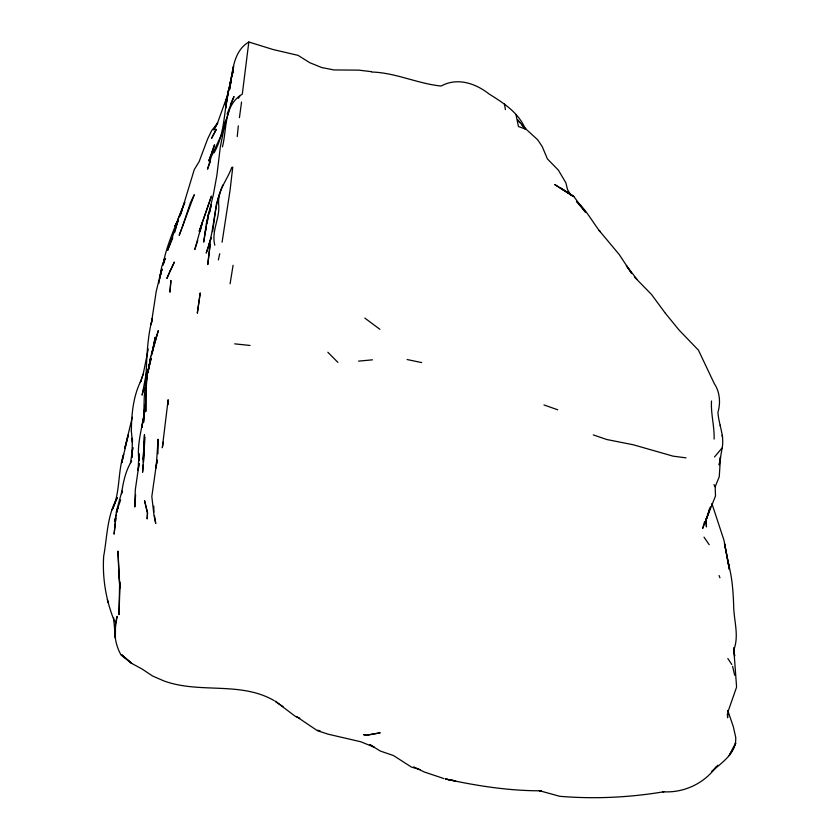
<?xml version="1.0" encoding="UTF-8"?>
<svg xmlns="http://www.w3.org/2000/svg" width="840" height="840" viewBox="0 0 840 840"><rect width="100%" height="100%" fill="white"/><g stroke="black" fill="none" stroke-linecap="round" stroke-linejoin="round"><path stroke-width="1.26" d="M168.137 404.586L168.147 399.714L162.309 447.772L163.338 441.935M145.404 390.621C146.79 366.524 146.15 341.911 152.334 318.455L151.168 324.618L156.261 291.207L161.826 268.642M371.354 71.663L358.817 70.14L333.974 69.941L321.783 67.557L309.803 62.716L298.084 55.367L273.252 49.581L248.829 42L242.298 94.143C223.577 105.336 227.094 128.594 222.453 146.832M665.353 313.246L679.098 330.099L698.428 350.154L714.304 383.639C719.87 391.881 720.751 402.864 717.948 412.262C718.557 424.116 724.574 435.656 722.169 447.815L714.536 456.96M157.952 453.757L158.099 439.205L156.125 467.995L156.965 460.236L151.82 496.556L154.014 515.55L155.726 523.383L154.497 515.897M145.435 390.737L145.74 384.941M131.838 457.622L132.29 450.366M131.87 457.338L132.321 450.041M144.344 412.713L144.931 404.387M144.071 416.315L143.609 422.31L144.249 397.215L145.877 379.943L150.801 358.554M145.005 437.115L142.601 472.248L143.22 464.793M146.087 380.016L146.538 374.808M144.931 408.408L144.417 413.207M231.756 167.359C227.483 179.739 217.529 190.208 218.642 204.152C220.206 218.148 211.092 231.063 214.82 245.154M237.248 136.595L238.308 125.843M135.608 494.592L134.799 507.014L135.292 489.919L139.104 463.47L138.085 470.516L138.968 453.579L139.01 460.866C136.143 441.609 144.239 423.507 144.89 404.492M144.091 415.527L142.517 424.032M144.354 412.955L144.89 407.81M212.657 231.599L216.405 204.078L219.534 194.177M141.992 427.613L142.254 425.219M241.553 102.029L239.442 117.674M157.143 462.777L157.447 460.226M144.123 415.653L141.655 427.266M232.764 167.044L230.066 190.281L222.075 242.203M144.134 415.779L143.325 420.105M144.606 412.304L144.91 409.994M229.561 89.376C232.669 72.859 232.491 51.681 248.829 42M130.473 463.207L132.836 447.5L132.048 454.251L132.374 438.207L132.5 441.693M146.496 372.236L142.118 395.136L144.008 387.87M150.717 356.654L149.132 366.093L150.717 356.654L158.267 330.656L153.626 347.582M230.087 283.826L233.079 265.283M206.252 226.727L203.69 242.13L206.441 222.915L213.423 194.428L216.909 175.151L220.248 147.43L225.446 121.107M230.906 82.677L231.326 80.147M232.575 72.534L233.625 66.192L229.656 85.47L233.216 70.707M229.603 89.492L230.864 82.152C223.241 105.336 226.485 131.208 214.064 152.806M158.823 283.437L161.71 266.637L165.186 258.541L163.684 263.54M151.505 355.352L155.295 337.113L151.809 353.987M722.117 448.214L719.198 464.919L720.531 456.929L719.25 476.742L715.166 486.759L715.501 495.957L702.681 528.423L704.582 521.64M147.409 375.627L146.317 381.78L145.709 394.832L147.252 373.884L150.696 358.806M147.84 373.17L150.885 358.502M205.222 232.596L206.115 227.546M206.566 225.015L207.018 222.484M207.459 219.954L208.583 213.633L206.861 223.209L207.774 219.492M150.412 361.736L150.885 359.153M143.209 374.052L140.385 382.316L143.209 374.052L148.25 349.052M149.363 364.57L147.872 372.351L150.728 358.995M159.632 278.649L161.794 269.388M222.096 133.339L211.323 156.691L207.501 169.166L210.515 161.123M222.6 130.998L223.104 128.667M710.472 506.909L705.978 520.517L709.663 508.263M149.803 363.111L150.77 358.68M218.358 259.938L219.723 253.733M160.66 274.764L161.826 269.776M116.256 515.077L114.744 521.399L117.096 508.904L121.999 491.012L121.548 493.689C123.113 482.391 125.57 470.799 131.639 460.992M116.855 512.547L118.062 507.486M209.265 243.642L211.218 237.689L206.189 253.092C214.914 231.095 213.055 206.566 222.925 184.947M209.286 213.297L211.397 204.624L208.74 213.969L210.399 209.591M152.103 353.651L153.321 348.8M231.725 76.535L233.205 70.612M200.088 231.494L202.388 222.474L211.449 196.088L199.185 231.336L202.388 222.474L194.785 249.491L197.757 240.545M144.638 385.445L145.583 381.822M180.673 214.379L194.271 169.596L199.133 161.648L207.648 138.925L211.617 130.651L217.865 122.871L213.791 130.032L218.012 121.611L227.105 96.411L225.278 104.15L231.43 77.721M128.037 436.044L121.779 462.756L123.606 454.377C117.537 472.427 120.456 492.156 112.235 509.754L117.38 497.616C106.953 515.592 107.32 536.424 103.677 556.216C102.239 578.613 106.134 600.925 114.608 621.653M734.118 649.026C739.085 635.082 733.876 620.424 733.677 606.228C733.204 590.846 732.018 575.295 727.524 560.5L728.984 565.856L724.51 543.596L729.404 569.489L723.933 540.13L711.879 503.496M174.846 232.155L178.406 218.106L184.779 202.23C177.146 222.978 166.898 242.897 162.981 264.863L164.819 258.132L162.803 265.22M181.251 212.363L181.828 210.347L179.718 216.5M736.523 687.309L728.038 711.585L727.608 717.749L727.314 714.053M226.118 119.795L223.23 129.665L228.827 111.373M160.303 274.796L161.805 269.798M132.3 417.27L124.824 448.13L128.289 434.868M117.957 507.433L116.33 512.295L120.635 499.947M178.447 220.185L167.643 250.289L172.798 237.878M211.533 153.626L214.557 144.795L208.782 160.934L211.071 154.844M182.175 227.588L190.459 202.597L194.282 194.744L179.183 235.337L181.745 228.69M227.105 114.072L234.003 96.569L230.412 104.454M140.91 380.835C133.214 396.186 131.502 414.11 131.376 431.056M178.458 219.618L174.962 226.054L178.311 219.944M238.35 98.374L239.757 96.296M716.184 766.92C703.804 783.741 683.707 793.118 662.823 791.763L664.062 791.731C629.58 797.517 594.531 799.207 559.713 796.299L539.27 790.639L541.38 790.797C508.935 790.902 477.089 785.904 445.494 779.016L455.669 780.98L445.358 779.005M717.822 765.24L711.795 771.561C722.085 762.258 736.691 753.154 735.714 737.321L733.341 726.747L727.766 710.43M358.596 361.137L372.467 359.835M234.696 343.854L250.058 345.461M371.711 72.02C395.64 72.692 417.302 83.559 440.916 86.016L441.179 86.016C457.191 77.207 475.398 83.255 488.786 93.786C503.622 103.194 518.438 112.214 525.546 129.381L521.567 124.624M685.976 457.853L673.05 456.141L633.35 444.791L606.784 439.519L593.282 434.899M407.117 359.531L421.617 362.565M317.699 730.254L320.04 730.779M419.99 769.577L411.443 767.088L393.414 755.517L380.373 751.075L369.716 744.555L374.178 747.191L360.675 741.731L328.241 734.212L317.425 730.706L296.342 716.499M443.909 778.575L424.305 771.992L413.721 766.868M543.974 404.954L557.728 409.784M571.284 195.709L567.514 189.556L565.887 182.837L558.411 170.195L547.418 158.907L542.231 146.612L537.695 139.797L526.187 129.286L518.448 126.536L516.012 114.828M299.796 718.169L295.459 716.436L275.394 701.337M274.197 700.634C240.345 681.009 199.773 694.019 163.968 680.957L152.607 676.032L141.971 668.955L131.68 663.39L121.18 655.169C114.419 643.65 113.138 629.045 117.18 616.319L114.817 630.168L115.489 624.897L115.395 638.148L113.61 617.621M569.867 194.271L554.694 184.517L573.815 196.508L585.69 212.457L576.461 201.38C586.383 209.947 592.137 221.466 600.075 231.62L599.193 230.528L619.332 254.667L631.659 273.378M275.226 701.264L283.048 706.639M364.844 318.098L379.901 329.322M634.357 276.917L651.557 294.536L665.238 313.089M327.842 352.233L337.921 362.407M526.187 129.286L517.577 119.879L519.971 122.724M637.109 279.5L626.377 265.639L631.68 273.473M704.025 537.159L709.212 544.708M727.818 658.497L731.798 664.482M713.969 484.596L715.166 486.759M719.061 575.526L719.922 577.794M107.32 599.54L108.171 602.763M732.606 666.32L734.643 675.255M722.222 435.257L722.621 437.22M504.368 103.688L505.407 109.62M733.73 648.312L736.565 686.669M733.772 647.798L734.622 656.103L734.055 649.866M720.269 425.166L720.363 426.143M131.323 430.584L132.405 442.743M118.503 571.305L119.9 588.074L118.986 614.659L119.658 581.679L119.9 588.074L117.957 551.135L119.049 577.784M706.062 522.134L706.461 526.932L705.989 518.553M711.501 400.985C710.745 413.868 714.514 426.248 714.115 439.1M153.825 506.163L153.878 512.159M145.688 396.585L145.792 411.485L146.171 383.523L145.688 396.585M169.984 291.396L169.974 292.215L170.909 280.529L169.984 291.396M143.651 454.681L143.451 462.2L144.47 434.637L143.651 454.681M144.186 442.197L143.147 459.501L144.186 442.197M147.483 513.387L147.147 518.952L147.546 512.463L144.564 500.735L147.483 513.387M210.189 243.989L207.764 264.495L210.189 243.989M115.805 518.196L114.124 533.957L115.805 518.196M200.193 293.129L197.347 313.005L200.193 293.129M226.79 99.771L225.708 108.055L228.659 90.038L226.79 99.771M170.279 270.406L166.866 278.45L174.384 262.059L170.279 270.406M735.725 743.232L729.246 755.549L735.725 743.232M216.258 129.455L211.523 138.38L216.258 129.455M380.026 732.848L366.576 735.357L363.636 734.685L366.639 735.053L380.026 732.848M572.891 195.773L560.658 188.118L573.815 196.508L572.891 195.773M131.68 663.39L121.548 654.654L131.68 663.39"/></g></svg>
